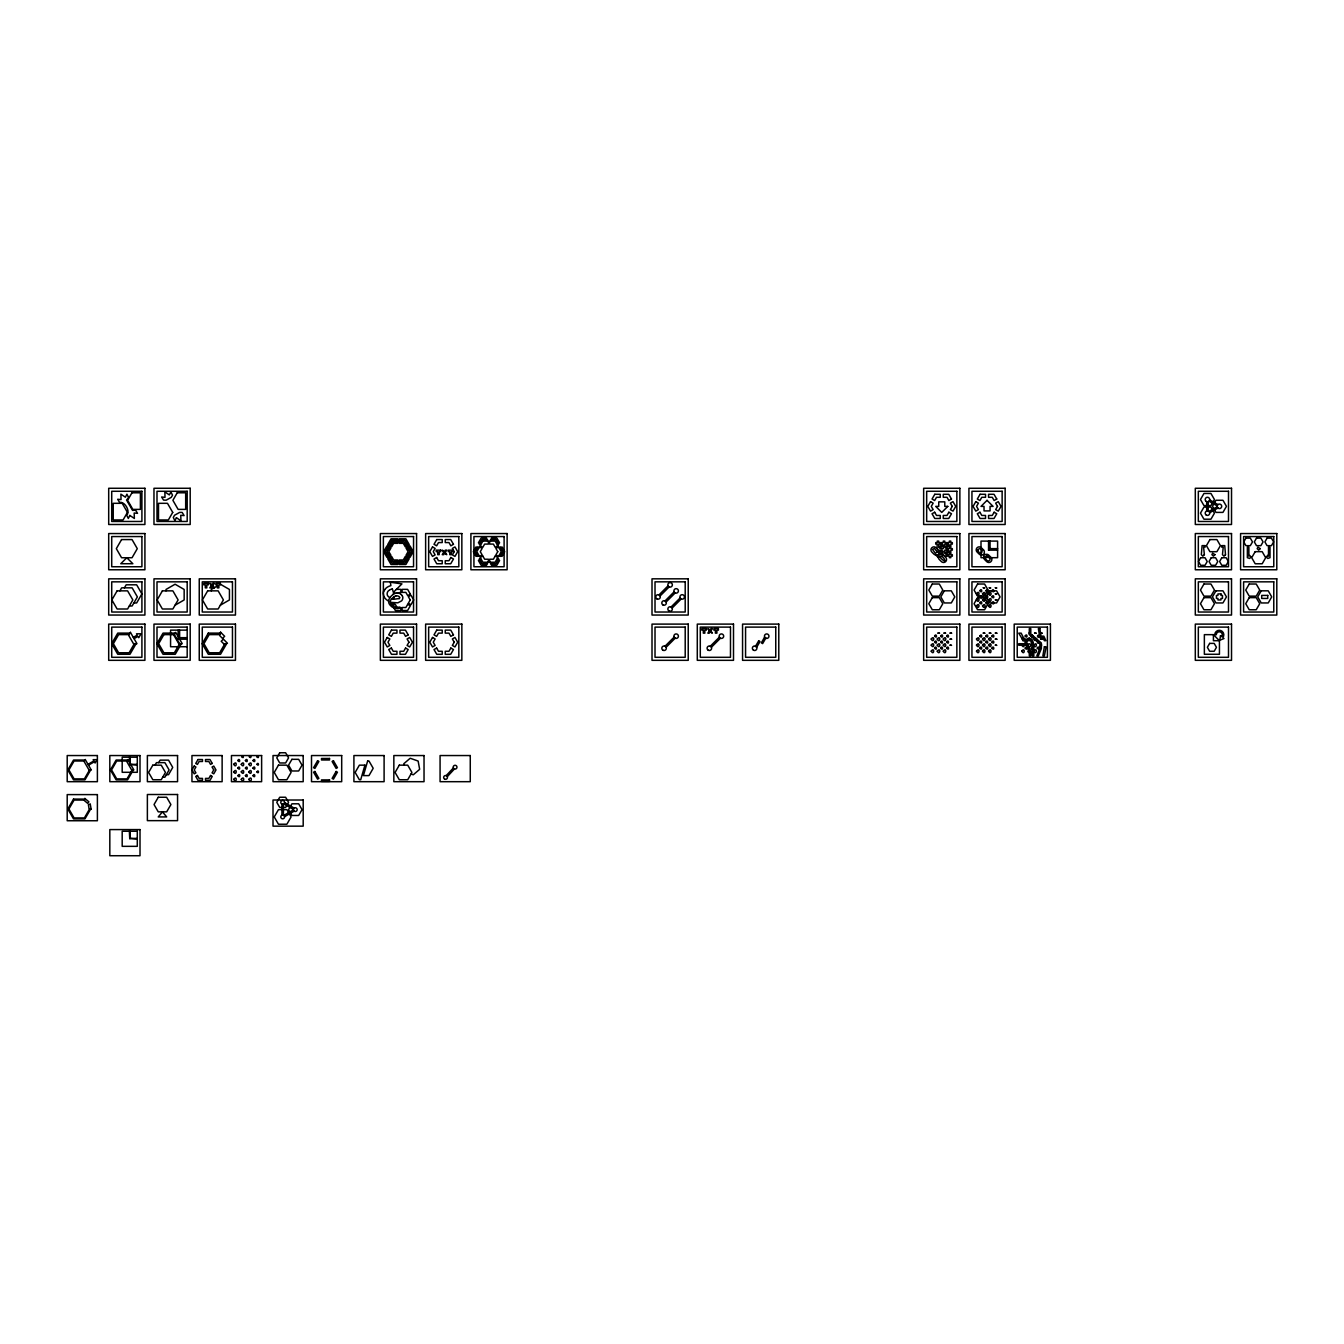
<?xml version="1.0" encoding="UTF-8"?>
<svg xmlns="http://www.w3.org/2000/svg" width="1344" height="1344" viewBox="0 0 1344 1344"><rect width="100%" height="100%" fill="white"/><g stroke="black" fill="none" stroke-linecap="round" stroke-linejoin="round"><path stroke-width="1.5" d="M1033.452 636.233L1032.242 635.04M1039.483 636.166C1038.391 639.912 1035.653 633.595 1039.349 635.645M1024.766 645.338L1023.204 646.733L1021.759 645.338M1027.79 639.19L1029.235 637.678L1030.798 639.19M393.893 607.975L395.371 610.529L400.848 610.529L400.848 607.522L399.907 608.11A8.938 8.938 0 0 1 390.214 605.254A7.426 7.426 0 0 1 388.954 603.305L388.55 601.44A4.687 4.687 0 0 1 388.752 599.894L389.978 597.542A12.902 12.902 0 0 1 392.566 594.905A10.618 10.618 0 0 1 393.406 594.317A9.761 9.761 0 0 1 395.875 593.107M1027.824 644.935C1029.554 641.071 1032.864 647.69 1028.647 646.582M1033.922 638.635L1034.342 640.332L1036.09 640.483M384.065 590.906L384.636 589.831M119.902 590.856L121.649 587.832L132.132 587.832L137.374 596.904L132.132 605.993L129.343 605.993M124.438 587.832L126.168 584.808L136.651 584.808L141.893 593.897L136.651 602.969L133.879 602.969M134.35 643.692L129.108 652.764L118.625 652.764L113.383 643.692L118.625 634.62L129.108 634.62M136.097 643.692L129.982 654.276L117.751 654.276L111.653 643.692L117.751 633.108L129.982 633.108M89.561 769.944L84.403 778.882L74.088 778.882L68.914 769.944L74.088 761.006L84.403 761.006M90.686 769.944L84.958 779.856L73.517 779.856L67.788 769.944L73.517 760.032L84.958 760.032M181.373 643.692L175.258 654.276L163.027 654.276L156.912 643.692L163.027 633.108L175.258 633.108M132.182 769.944L127.025 778.882L116.71 778.882L111.552 769.944L116.71 761.006L127.025 761.006M133.308 769.944L127.579 779.856L116.138 779.856L110.426 769.944L116.138 760.032L127.579 760.032M155.014 765.156L156.475 762.636L164.892 762.636L169.092 769.927L164.892 777.218L162.691 777.218M158.659 762.636L160.121 760.133L168.538 760.133L172.738 767.424L168.538 774.715L166.337 774.715M394.01 591.73L393.204 594.434M393.271 599.021L394.397 596.585M396.715 593.057L400.848 592.385L400.848 589.361L396.396 589.361M286.709 805.543L285.617 807.442L283.416 807.442M287.465 804.25L288.557 802.351L285.617 797.244L279.72 797.244L276.78 802.351L279.72 807.442L281.921 807.442M289.867 807.374L288.557 809.642L289.867 811.894M290.623 806.064L291.934 803.796L298.67 803.796L302.03 809.642L298.67 815.472L291.934 815.472L290.623 813.204M1212.338 503.177L1210.944 505.579L1208.206 505.579M1213.094 501.866L1214.455 499.531L1210.944 493.466L1203.955 493.466L1200.461 499.531L1203.955 505.579L1206.694 505.579M1213.817 504L1212.456 506.335L1213.817 508.67M1214.573 502.69L1215.967 500.27L1222.956 500.27L1226.45 506.335L1222.956 512.4L1215.967 512.4L1214.573 509.981M1037.4 641.609L1037.585 643.037L1039.097 643.054M1022.045 638.282L1022.818 640.634L1030.798 640.702L1032.31 646.733L1032.31 655.788L1033.822 655.788L1033.822 646.548L1031.99 639.19L1024.195 639.19L1021.171 633.158L1018.735 633.158L1023.254 640.702M399.168 598.618L399.235 598.55A1.848 1.848 0 0 0 399.739 597.542M446.191 775.639L453.365 767.928M447.283 776.681L454.457 768.953M187.186 639.19L178.13 639.19L179.626 637.678L187.186 637.678M659.014 594.888L668.069 585.833M660.089 595.963L669.144 586.908M665.045 600.919L674.1 591.864M666.12 601.994L675.175 592.939M671.093 606.967L680.148 597.912M672.151 608.026L681.206 598.97M665.045 646.195L674.1 637.14M666.12 647.27L675.175 638.215M710.321 646.195L719.376 637.14M711.396 647.27L720.451 638.215M997.601 550.15L988.546 550.15L990.058 548.638L990.058 541.094M399.235 598.55L394.178 599.206A10.5 10.5 0 0 1 393.506 599.071L391.927 598.651M1032.965 643.138L1032.461 641.088M1028.614 649.908L1027.841 651.655L1029.302 652.764M175.09 605.186L184.162 599.945L184.162 589.462L175.09 584.22L166.001 589.462L166.001 590.856M217.358 585.95L211.277 589.462L211.277 590.856M133.308 637.375L137.239 635.107L136.483 633.797L141.002 633.797L138.751 637.728L137.995 636.418L134.064 638.669M220.366 605.186L229.438 599.945L229.438 589.462L220.382 584.237M388.265 556.668L386.954 557.424L383.628 551.662L386.954 545.882L388.265 546.638M389.575 555.912L390.886 555.173L388.853 551.662L390.886 548.15L389.575 547.394M406.594 546.084L405.3 546.84L403.267 543.329L399.218 543.329L399.218 541.834M407.904 545.328L409.214 544.572L405.888 538.81L399.218 538.81L399.218 540.322M389.021 557.978L387.71 558.734L391.037 564.514L397.706 564.514L397.706 563.002M390.331 557.222L391.625 556.466L393.658 559.978L397.706 559.978L397.706 561.49M407.35 547.394L406.056 548.15L408.072 551.662L406.056 555.173L407.35 555.912M408.66 546.638L409.97 545.882L413.297 551.662L409.97 557.424L408.66 556.668M87.998 764.316L93.862 760.939L93.139 759.662L97.037 759.662L95.088 763.039L94.349 761.779L88.486 765.173M477.355 555.643L476.045 556.399L473.306 551.662L476.045 546.924L477.355 547.663M498.305 543.547L499.598 542.791L496.86 538.054L491.4 538.054L491.4 539.566M479.086 555.643L477.775 556.399L475.054 551.662L477.775 546.924L479.086 547.663M497.431 545.059L498.742 544.303L496.003 539.566L490.526 539.566L490.526 541.078M392.7 605.758L395.254 604.279L397.018 607.37M480.598 558.264L479.287 559.02L482.026 563.758L487.502 563.758L487.502 562.246M498.943 547.663L500.237 546.924L502.975 551.662L500.237 556.399L498.943 555.643M479.724 559.759L478.414 560.515L481.152 565.27L486.629 565.27L486.629 563.758M500.674 547.663L501.984 546.924L504.722 551.662L501.984 556.399L500.674 555.643M283.786 815.405L293.429 809.844M284.542 816.715L294.185 811.154M1208.945 511.442L1217.227 506.738M1209.684 512.753L1217.966 508.049M395.909 593.191L395.993 593.174A7.459 7.459 0 0 1 397.303 593.023A5.796 5.796 0 0 1 401.1 594.401M1029.302 632.402L1029.302 633.914M1041.482 645.977L1041.482 644.482M1035.149 637.694L1036.846 639.139M1032.31 647.119L1031.184 648.194L1032.31 649.37M1032.293 637.308L1031.201 636.367M1206.694 507.091L1203.955 507.091L1200.461 513.156L1203.955 519.204L1210.944 519.204L1214.455 513.156L1213.094 510.821M1208.206 507.091L1210.944 507.091L1212.338 509.51M936.97 548.638L937.238 544.118L935.726 544.118L935.726 542.606L937.238 542.606L937.238 541.094L938.75 541.094L938.75 542.606L943.27 542.606L943.27 541.094L944.782 541.094L944.782 542.606L949.318 542.606L949.318 541.094L950.813 541.094L950.813 542.606L952.325 542.606L952.325 544.118L950.813 544.118L950.813 548.638L952.325 548.638L952.325 550.15L950.813 550.15L950.813 554.669L952.325 554.669L952.325 556.181L950.813 556.181L950.813 557.693L949.318 557.693L949.318 556.181L944.53 556.181M990.058 548.638L997.601 548.638M940.01 554.669L943.27 551.208L942.833 554.669M941.321 556.181L942.379 556.181M938.414 557.693L935.726 555.005M983.69 557.693L981.002 557.693L981.002 555.005M985.253 557.794C988.126 565.454 993.905 557.021 986.412 555.862C989.134 559.423 979.692 555.677 989.167 557.693M991.25 557.693L997.601 557.693L997.601 541.094L981.002 541.094L981.002 547.445M187.186 630.134L170.57 630.134L170.57 646.733L187.186 646.733M1213.414 634.654L1204.358 634.654L1204.358 654.276L1219.445 654.276L1219.445 640.702L1213.414 634.654L1213.414 640.702L1219.445 640.702M137.29 764.366L129.746 764.366L137.29 765.122M129.746 764.736L129.36 757.193M281.921 809.642L278.46 809.642L274.243 816.934L278.46 824.225L286.877 824.225L291.094 816.934L289.363 813.926M283.416 809.642L286.877 809.642L288.607 812.633M137.29 838.404L129.746 838.404L137.29 839.16M129.746 838.79L129.36 831.247M394.447 602.885L391.994 604.699L390.936 602.213A19.757 19.757 0 0 0 391.826 602.431L397.841 602.834L401.638 600.852A5.057 5.057 0 0 0 402.814 597.223A5.174 5.174 0 0 0 402.209 595.762L402.226 595.762M1023.439 637.694L1024.766 639.19M411.029 774.01L413.28 774.799L419.664 769.322L418.135 761.057L410.189 758.251L403.788 763.728L404.057 765.156M1209.684 499.918L1217.966 504.622M1208.928 501.228L1217.227 505.932M479.724 543.547L478.414 542.791L481.152 538.054L486.629 538.054L486.629 539.566M480.598 545.059L479.287 544.303L482.026 539.566L487.502 539.566L487.502 541.078M497.431 558.264L498.742 559.02L496.003 563.758L490.526 563.758L490.526 562.246M498.305 559.759L499.598 560.515L496.86 565.27L491.4 565.27L491.4 563.758M389.021 545.328L387.71 544.572L391.037 538.81L397.706 538.81L397.706 540.322M390.331 546.084L391.625 546.84L393.658 543.329L397.706 543.329L397.706 541.834M406.594 557.222L405.3 556.466L403.267 559.978L399.218 559.978L399.218 561.49M407.904 557.978L409.214 558.734L405.888 564.514L399.218 564.514L399.218 563.002M284.542 802.553L294.185 808.114M283.786 803.863L293.429 809.424M937.138 552.014L935.407 553.358L932.501 549.41L934.45 548.453L937.541 552.401L937.238 551.04M178.13 636.569L175.694 632.352L173.947 635.376L178.752 643.692L182.246 643.692L179.642 639.19M129.36 762.132L127.865 759.545L126.739 761.494L131.611 769.944L133.862 769.944L131.09 765.122M130.116 763.442L130.654 764.366M392.347 588.89L393.372 592.351L401.94 583.901L390.348 582.238L390.886 585.631A17.438 17.438 0 0 0 388.836 586.37A9.576 9.576 0 0 0 384.602 589.814M400.243 607.471L399.504 607.034A7.409 7.409 0 0 1 394.33 606.766A6.216 6.216 0 0 1 393.355 606.228L393.254 606.144A7.997 7.997 0 0 1 391.877 605.035A5.662 5.662 0 0 1 390.23 601.49A4.452 4.452 0 0 1 391.608 598.97A10.5 10.5 0 0 1 395.993 595.812M1208.206 501.665L1208.206 511.022M1206.694 501.665L1206.694 511.022M988.546 541.094L988.546 550.15M981.002 549.528L981.002 553.476M938.75 550.603L942.211 550.15L938.75 553.61L939.876 554.736A3.024 3.024 0 0 1 943.555 555.206L945.689 557.34A3.024 3.024 0 0 1 945.689 561.607A3.024 3.024 0 0 1 941.422 561.607L939.271 559.474A3.024 3.024 0 0 1 938.818 555.811L937.608 554.602A3.024 3.024 0 0 1 933.946 554.148L931.812 552.014A3.024 3.024 0 0 1 931.812 547.747A3.024 3.024 0 0 1 936.079 547.747L938.213 549.881A3.024 3.024 0 0 1 938.683 553.543L938.75 553.426M283.416 804.065L283.416 815.203M281.921 804.065L281.921 815.203A1.882 1.882 0 0 0 281.719 818.563A1.882 1.882 0 0 0 284.558 816.934A1.882 1.882 0 0 0 281.719 815.287M179.626 630.134L179.626 637.678M178.13 630.134L178.13 639.19M130.116 757.193L130.116 764.366M130.116 831.247L130.116 838.404M388.651 601.003A8.35 8.35 0 0 1 383.645 590.772M389.894 589.848A12.314 12.314 0 0 1 392.213 588.941M389.206 590.234A4.217 4.217 0 0 0 387.374 595.241A6.014 6.014 0 0 0 389.878 597.677M399.571 597.274A2.47 2.47 0 0 0 398.479 596.232A3.713 3.713 0 0 0 395.976 595.946M401.083 594.418A4.939 4.939 0 0 1 402.209 595.661M233.722 764.316C236.645 769.591 237.401 759.276 233.722 764.316M233.722 771.859C236.645 777.134 237.401 766.819 233.722 771.859M233.722 779.402C236.561 784.644 237.485 774.547 233.722 779.302M237.854 760.57C240.946 764.198 239.551 756.672 237.854 760.57M237.854 768.113C240.744 771.859 239.736 764.198 237.854 768.113M237.854 775.656C240.442 779.486 240.274 771.691 237.854 775.656M241.265 771.859C244.406 777.101 244.642 766.752 241.265 771.859M241.265 764.316C244.406 769.541 244.642 759.209 241.265 764.316M241.265 779.402C244.339 784.61 244.742 774.463 241.265 779.302M241.819 756.806C244.356 759.797 243.398 753.497 241.836 756.739M245.414 760.57C248.203 764.299 247.531 756.689 245.414 760.57M245.414 768.113C247.951 771.977 247.766 764.215 245.414 768.113M245.414 775.656C248.186 779.419 247.531 771.708 245.414 775.656M248.808 764.316C251.765 769.558 252.42 759.377 248.808 764.316M248.808 771.859C251.765 777.101 252.42 766.92 248.808 771.859M248.808 779.402C251.63 784.627 252.638 774.581 248.825 779.302M249.362 756.806C252 759.78 250.874 753.463 249.362 756.806M252.958 760.57C255.847 764.232 255.074 756.638 252.958 760.57M252.958 768.113C255.612 771.91 255.31 764.131 252.958 768.113M252.958 775.656C255.696 779.453 255.041 771.742 252.958 775.656M256.922 756.806C259.375 759.83 258.686 753.547 256.922 756.739M256.922 764.35C259.392 767.407 258.569 761.006 256.922 764.35M256.922 771.91C259.258 775.018 258.77 768.533 256.922 771.91M931.207 639.089C934.03 644.297 935.038 634.284 931.207 638.971M931.207 645.12C934.416 650.294 934.584 640.13 931.207 645.12M931.207 651.151C934.13 656.443 934.802 646.229 931.207 651.151M934.601 636.082C937.625 639.727 936.499 632.134 934.601 636.082M934.601 648.161C937.474 651.89 936.634 644.196 934.601 648.161M934.601 642.13C937.558 645.758 936.65 638.148 934.601 642.13M937.238 645.12C940.061 650.362 941.22 640.198 937.238 645.12M937.238 639.089C939.943 644.364 941.153 634.301 937.255 638.971M937.238 651.151C939.977 656.426 941.153 646.313 937.238 651.151M937.994 633.091L939.506 633.209L937.994 633.091M940.632 636.082C943.085 639.895 943.404 632.234 940.649 636.014M940.632 642.13C943.606 645.775 942.53 638.198 940.632 642.13M940.632 648.161C943.505 651.806 942.715 644.364 940.666 648.01M943.27 639.089C945.974 644.364 947.184 634.301 943.286 638.971M943.27 645.12C946.562 650.278 946.512 640.164 943.27 645.12M943.27 651.151C946.109 656.46 946.982 646.195 943.27 651.151M944.026 633.091L945.538 633.209L944.026 633.091M946.68 636.082C949.402 639.845 948.746 632.335 946.68 636.014M946.68 648.161C949.67 651.706 948.562 644.465 946.697 648.01M946.68 642.13C949.637 645.809 948.578 638.131 946.68 642.13M950.074 639.139L951.569 639.24L950.074 639.139M950.074 633.091L951.569 633.209L950.074 633.091M950.074 645.17L951.569 645.338L950.074 645.07M976.483 593.813C979.49 599.038 980.146 588.689 976.483 593.813M976.483 605.875C978.97 611.184 980.633 601.238 976.483 605.774M976.483 599.844C979.44 605.002 980.196 594.989 976.483 599.743M976.483 645.12C979.222 650.395 980.465 640.298 976.483 645.12M976.483 639.089C978.936 644.364 980.7 634.452 976.483 638.971M976.483 651.151C979.188 656.46 980.448 646.229 976.483 651.151M979.877 596.854C982.716 600.55 981.876 592.922 979.877 596.77M979.877 590.822C982.716 594.468 981.994 586.992 979.894 590.654M979.877 602.885C982.666 606.581 982.145 598.987 979.877 602.801M979.877 636.082C982.582 639.845 982.094 632.251 979.877 636.014M979.877 642.13C982.884 645.742 981.809 638.165 979.877 642.13M979.877 648.161C982.8 651.756 981.893 644.347 979.894 648.01M982.514 593.813C985.505 599.054 986.093 588.84 982.514 593.813M982.514 599.844C985.622 605.002 985.992 594.972 982.531 599.743M982.514 605.875C985.034 611.167 986.664 601.238 982.531 605.774M983.27 587.815L984.766 587.983L983.287 587.714M982.514 639.089C984.984 644.364 986.748 634.452 982.531 638.971M982.514 645.12C985.438 650.378 986.143 640.265 982.514 645.12M982.514 651.151C985.639 656.393 985.807 646.178 982.514 651.151M983.27 633.091L984.766 633.209L983.27 633.091M985.908 590.822C988.562 594.468 988.327 587.11 985.942 590.654M985.908 596.854C988.73 600.55 988.025 592.99 985.925 596.77M985.908 602.885C988.798 606.564 987.958 599.004 985.925 602.801M985.908 636.082C988.781 639.778 988.008 632.201 985.925 636.014M985.908 648.161C988.714 651.806 988.092 644.364 985.942 648.01M985.908 642.13C989.033 645.742 987.454 638.148 985.908 642.13M988.546 593.813C991.301 599.122 992.443 588.857 988.546 593.813M988.546 599.844C990.948 605.136 992.88 595.207 988.562 599.743M988.546 605.875C991.452 611.083 992.275 601.087 988.562 605.774M989.302 587.815L990.797 587.983L989.318 587.714M988.546 639.089C991.418 644.28 992.359 634.284 988.562 638.971M988.546 651.151C991.57 656.41 992.057 646.145 988.546 651.151M988.546 645.12C991.687 650.278 992.074 640.181 988.546 645.12M989.302 633.091L990.814 633.209L989.302 633.091M991.939 596.854C994.913 600.466 993.854 593.006 991.956 596.77M991.939 590.822C994.896 594.434 993.854 587.076 991.973 590.654M991.939 602.885C994.728 606.598 994.224 598.987 991.956 602.801M991.939 636.082C994.896 639.727 993.972 632.218 991.956 636.014M991.939 642.13C994.829 645.792 994.056 638.198 991.939 642.13M991.939 648.161C994.762 651.823 994.039 644.465 991.973 648.01M995.35 587.815L996.845 587.983L995.35 587.714M995.35 593.863L996.845 593.964L995.35 593.813M995.35 599.894L996.845 600.012L995.35 599.894M995.35 633.091L996.845 633.209L995.35 633.091M995.35 639.139L996.845 639.24L995.35 639.139M995.35 645.17L996.845 645.338L995.35 645.07M1021.759 651.151C1024.632 656.426 1025.422 646.246 1021.759 651.151M1025.153 636.082C1028.042 639.761 1027.286 632.134 1025.153 636.014M1025.153 642.13C1028.227 645.742 1026.833 638.232 1025.153 642.13M1025.153 648.161C1027.807 651.857 1027.572 644.414 1025.17 648.01M1033.822 645.12C1036.577 650.378 1037.786 640.298 1033.822 645.12M1033.822 651.151C1036.61 656.426 1037.803 646.162 1033.822 651.151M1034.578 633.091L1036.09 633.209L1034.578 633.091M1037.215 648.161C1040.155 651.756 1039.248 644.347 1037.249 648.01M1040.609 633.091L1042.121 633.209L1040.609 633.091M1040.609 639.139L1042.121 639.24L1040.609 639.139M977.71 549.73C981.725 560.599 985.135 544.102 977.71 549.73M939.91 557.189C949.166 567.084 943.034 553.526 939.926 557.071M1220.47 635.746L1219.814 640.214L1224.014 638.551L1222.838 637.61A4.519 4.519 0 0 0 1220.839 630.554A4.519 4.519 0 0 0 1214.758 634.687L1216.27 634.721A3.024 3.024 0 0 1 1220.318 631.966A3.024 3.024 0 0 1 1221.646 636.686L1220.47 635.746M84.874 798.47L84.487 800.688L87.646 803.326L88.889 801.83L84.874 798.47M220.55 632.184L219.643 635.544L222.516 638.417L224.65 636.283L220.55 632.184M364.93 765.156L360.713 779.738L359.369 779.738L355.152 772.447L359.369 765.156L364.93 765.156M367.634 761.006L363.418 775.606L368.978 775.606L373.195 768.298L368.978 761.006L367.634 761.006M1044.389 646.733L1042.877 655.788L1044.389 655.788L1045.901 648.245L1045.901 646.733L1044.389 646.733M129.83 515.441L128.318 518.448L126.689 515.206C130.687 511.375 124.874 501.312 119.582 502.37L117.684 499.279L121.044 499.598L120.893 494.155L125.395 497.196L126.924 494.189L128.57 497.515L126.571 500.035L132.569 510.418L135.576 510.149L137.525 513.324L134.165 513.022L134.366 518.448L129.83 515.441M176.417 517.709L174.905 520.733L173.275 517.474L174.569 515.222L179.626 512.417L182.162 512.417L184.111 515.592L180.751 515.29L180.936 520.733L176.417 517.709M1039.853 648.245L1036.846 655.788L1038.358 655.788L1041.365 648.598L1041.365 643.02L1030.798 633.965L1030.798 628.622L1029.302 628.622L1029.302 634.654L1039.853 643.709L1039.853 648.245M170.89 491.921L169.361 494.928L164.858 491.887L165.01 497.33L161.65 497.011L163.548 500.102L166.152 500.203L171.192 497.398L172.536 495.247L170.89 491.921M131.947 492.794L127.613 500.321L132.854 509.393L140.398 509.393L140.398 492.794L131.947 492.794M127.445 512.4L123.077 519.96L113.232 519.96L113.232 503.311L122.203 503.311L127.445 512.4M121.565 539.582L116.323 548.654L121.565 557.743L132.048 557.743L137.29 548.654L132.048 539.582L121.565 539.582M117.113 590.856L111.871 599.928L117.113 609L127.596 609L132.838 599.928L127.596 590.856L117.113 590.856M177.223 492.794L172.889 500.321L178.13 509.393L185.674 509.393L185.674 492.794L177.223 492.794M172.721 512.4L168.353 519.96L158.508 519.96L158.508 503.311L167.479 503.311L172.721 512.4M130.418 632.352L128.671 635.376L133.476 643.692L136.97 643.692L130.418 632.352M162.389 590.856L157.147 599.928L162.389 609L172.872 609L178.114 599.928L172.872 590.856L162.389 590.856M85.243 759.545L84.118 761.494L88.99 769.944L91.241 769.944L85.243 759.545M163.901 634.62L158.659 643.692L163.901 652.764L174.384 652.764L179.626 643.692L174.384 634.62L163.901 634.62M73.517 799.092L67.788 808.987L73.517 818.899L84.958 818.899L90.686 808.987L89.561 808.987L84.403 817.925L74.088 817.925L68.914 808.987L74.088 800.066L84.403 800.066L84.958 799.092L73.517 799.092M207.665 590.856L202.423 599.928L207.665 609L218.148 609L223.39 599.928L218.148 590.856L207.665 590.856M208.303 633.108L202.188 643.692L208.303 654.276L220.534 654.276L226.649 643.692L224.902 643.692L219.66 652.764L209.177 652.764L203.935 643.692L209.177 634.62L219.66 634.62L220.534 633.108L208.303 633.108M152.83 765.156L148.613 772.447L152.83 779.738L161.246 779.738L165.446 772.447L161.246 765.156L152.83 765.156M158.256 797.261L154.039 804.552L158.256 811.843L166.673 811.843L170.89 804.552L166.673 797.261L158.256 797.261M194.225 766.046L191.99 769.944L194.225 773.842L195.922 772.85L194.242 769.944L195.922 767.021L194.225 766.046M197.988 759.545L195.737 763.442L197.434 764.417L199.114 761.494L202.49 761.494L202.49 759.545L197.988 759.545M210.554 775.471L208.874 778.394L205.498 778.394L205.498 780.343L210 780.343L212.234 776.446L210.554 775.471M213.746 769.944L212.066 772.85L213.746 773.842L215.998 769.944L213.746 766.046L212.066 767.021L213.746 769.944M391.91 540.322L385.375 551.662L391.91 563.002L405.014 563.002L411.566 551.662L405.014 540.322L391.91 540.322M392.784 541.834L387.106 551.662L392.784 561.49L404.141 561.49L409.819 551.662L404.141 541.834L392.784 541.834M279.72 752.758L276.78 757.865L279.72 762.972L285.617 762.972L288.557 757.865L285.617 752.758L279.72 752.758M278.46 765.156L274.243 772.447L278.46 779.738L286.877 779.738L291.094 772.447L286.877 765.156L278.46 765.156M291.934 759.326L288.557 765.156L291.934 770.986L298.67 770.986L302.03 765.156L298.67 759.326L291.934 759.326M432.516 546.924L429.778 551.662L432.516 556.399L435.12 554.887L433.255 551.662L435.12 548.419L432.516 546.924M436.75 539.566L434.011 544.303L436.632 545.815L438.497 542.573L442.226 542.573L442.226 539.566L436.75 539.566M387.24 637.459L384.502 642.214L387.24 646.951L389.844 645.439L387.979 642.214L389.844 638.971L387.24 637.459M391.474 630.118L388.735 634.855L391.356 636.367L393.221 633.125L396.95 633.125L396.95 630.118L391.474 630.118M317.587 760.738L313.572 767.676L314.882 768.432L318.881 761.494L317.587 760.738M407.719 604.279L405.854 607.522L402.125 607.522L402.125 610.529L407.602 610.529L410.323 605.791L407.719 604.279M410.222 599.945L408.358 603.187L410.962 604.699L413.7 599.945L410.962 595.207L408.358 596.719L410.222 599.945M450.845 557.508L448.98 560.734L445.25 560.734L445.25 563.758L450.727 563.758L453.466 559.02L450.845 557.508M454.222 551.662L452.357 554.887L454.961 556.399L457.699 551.662L454.961 546.924L452.357 548.419L454.222 551.662M405.569 648.06L403.704 651.286L399.974 651.286L399.974 654.31L405.451 654.31L408.19 649.555L405.569 648.06M408.946 642.214L407.081 645.439L409.685 646.951L412.423 642.214L409.685 637.459L407.081 638.971L408.946 642.214M336.134 771.456L332.119 778.394L333.43 779.15L337.445 772.212L336.134 771.456M479.522 546.924L476.784 551.662L479.522 556.399L482.143 554.887L480.278 551.662L482.143 548.419L479.522 546.924M482.899 541.078L480.161 545.815L482.782 547.327L484.646 544.085L488.376 544.085L488.376 541.078L482.899 541.078M432.516 637.459L429.778 642.214L432.516 646.951L435.12 645.439L433.255 642.214L435.12 638.971L432.516 637.459M436.75 630.118L434.011 634.855L436.632 636.367L438.497 633.125L442.226 633.125L442.226 630.118L436.75 630.118M495.247 555.996L493.382 559.222L489.653 559.222L489.653 562.246L495.13 562.246L497.868 557.508L495.247 555.996M497.75 551.662L495.886 554.887L498.506 556.399L501.245 551.662L498.506 546.924L495.886 548.419L497.75 551.662M450.845 648.06L448.98 651.286L445.25 651.286L445.25 654.31L450.727 654.31L453.466 649.555L450.845 648.06M454.222 642.214L452.357 645.439L454.961 646.951L457.699 642.214L454.961 637.459L452.357 638.971L454.222 642.214M399.302 765.156L395.086 772.447L399.302 779.738L407.719 779.738L411.919 772.447L407.719 765.156L399.302 765.156M758.688 640.819L755.479 646.363L756.79 647.119L759.998 641.575L758.688 640.819M764.534 637.308L761.342 642.852L762.636 643.608L765.845 638.064L764.534 637.308M930.535 501.648L927.797 506.386L930.535 511.123L933.156 509.611L931.274 506.386L933.156 503.143L930.535 501.648M934.786 494.29L932.047 499.027L934.651 500.539L936.516 497.297L940.262 497.297L940.262 494.29L934.786 494.29M948.864 512.232L946.999 515.458L943.27 515.458L943.27 518.482L948.746 518.482L951.485 513.744L948.864 512.232M952.241 506.386L950.376 509.611L952.997 511.123L955.735 506.386L952.997 501.648L950.376 503.143L952.241 506.386M975.811 501.648L973.073 506.386L975.811 511.123L978.415 509.611L976.55 506.386L978.415 503.143L975.811 501.648M980.062 494.29L977.323 499.027L979.927 500.539L981.792 497.297L985.538 497.297L985.538 494.29L980.062 494.29M932.299 584.018L928.805 590.066L932.299 596.131L939.305 596.131L942.799 590.066L939.305 584.018L932.299 584.018M932.299 597.643L928.805 603.708L932.299 609.756L939.305 609.756L942.799 603.708L939.305 597.643L932.299 597.643M944.311 590.822L940.817 596.887L944.311 602.952L951.3 602.952L954.811 596.887L951.3 590.822L944.311 590.822M994.14 512.232L992.275 515.458L988.546 515.458L988.546 518.482L994.022 518.482L996.761 513.744L994.14 512.232M997.517 506.386L995.652 509.611L998.273 511.123L1001.011 506.386L998.273 501.648L995.652 503.143L997.517 506.386M977.575 584.018L974.081 590.066L977.575 596.131L984.581 596.131L988.075 590.066L984.581 584.018L977.575 584.018M977.575 597.643L974.081 603.708L977.575 609.756L984.581 609.756L988.075 603.708L984.581 597.643L977.575 597.643M989.587 590.822L986.093 596.887L989.587 602.952L996.576 602.952L1000.07 596.887L996.576 590.822L989.587 590.822M1209.919 539.582L1206.425 545.647L1209.919 551.695L1216.908 551.695L1220.419 545.647L1216.908 539.582L1209.919 539.582M1200.662 557.743L1198.478 561.523L1200.662 565.303L1205.03 565.303L1207.214 561.523L1205.03 557.743L1200.662 557.743M1211.23 557.743L1209.046 561.523L1211.23 565.303L1215.598 565.303L1217.782 561.523L1215.598 557.743L1211.23 557.743M1203.955 584.018L1200.461 590.066L1203.955 596.131L1210.944 596.131L1214.455 590.066L1210.944 584.018L1203.955 584.018M1221.797 557.743L1219.613 561.523L1221.797 565.303L1226.165 565.303L1228.349 561.523L1226.165 557.743L1221.797 557.743M1203.955 597.643L1200.461 603.708L1203.955 609.756L1210.944 609.756L1214.455 603.708L1210.944 597.643L1203.955 597.643M1245.938 538.121L1243.754 541.901L1245.938 545.681L1250.306 545.681L1252.49 541.901L1250.306 538.121L1245.938 538.121M1215.967 590.822L1212.456 596.887L1215.967 602.952L1222.956 602.952L1226.45 596.887L1222.956 590.822L1215.967 590.822M1256.506 538.121L1254.322 541.901L1256.506 545.681L1260.874 545.681L1263.058 541.901L1260.874 538.121L1256.506 538.121M1255.195 551.662L1251.701 557.71L1255.195 563.774L1262.184 563.774L1265.678 557.71L1262.184 551.662L1255.195 551.662M1267.073 538.121L1264.889 541.901L1267.073 545.681L1271.441 545.681L1273.625 541.901L1271.441 538.121L1267.073 538.121M1209.634 643.39L1207.366 647.321L1209.634 651.269L1214.186 651.269L1216.454 647.321L1214.186 643.39L1209.634 643.39M1249.231 584.018L1245.737 590.066L1249.231 596.131L1256.22 596.131L1259.731 590.066L1256.22 584.018L1249.231 584.018M1249.231 597.643L1245.737 603.708L1249.231 609.756L1256.22 609.756L1259.731 603.708L1256.22 597.643L1249.231 597.643M1261.226 590.822L1257.732 596.887L1261.226 602.952L1268.232 602.952L1271.726 596.887L1268.232 590.822L1261.226 590.822M162.473 811.843L158.256 816.917L166.673 816.917L162.473 811.843M223.356 639.139L221.222 641.273L224.095 644.146L227.455 643.238L223.356 639.139M947.806 506.386L941.758 512.417L935.726 506.386L938.75 506.386L938.75 501.85L944.782 501.85L944.782 506.386L947.806 506.386M942.211 544.118L938.75 547.579L938.75 544.118L942.211 544.118M987.034 500.338L981.002 506.386L984.026 506.386L984.026 510.905L990.058 510.905L990.058 506.386L993.082 506.386L987.034 500.338M943.27 545.177L939.809 548.638L943.27 548.638L943.27 545.177M948.242 544.118L944.782 547.579L944.782 544.118L948.242 544.118M949.318 545.177L945.857 548.638L949.318 548.638L949.318 545.177M948.242 550.15L944.782 553.61L944.782 550.15L948.242 550.15M949.318 551.208L945.857 554.669L949.318 554.669L949.318 551.208M1204.358 554.669L1202.846 556.181L1201.334 554.669L1202.09 545.614L1205.114 545.614L1205.114 547.126L1203.602 547.126L1204.358 554.669M1214.926 554.669L1213.414 556.181L1211.902 554.669L1212.658 553.174L1214.926 554.669M1225.493 554.669L1223.981 556.181L1222.469 554.669L1223.225 547.126L1221.713 547.126L1221.713 545.614L1224.737 545.614L1225.493 554.669M1251.146 556.937L1249.634 558.449L1247.366 557.693L1247.366 547.126L1248.878 547.126L1248.878 556.181L1249.634 555.425L1251.146 556.937M1260.202 548.638L1258.69 550.15L1257.178 548.638L1257.934 547.126L1260.202 548.638M1267.745 555.425L1266.233 556.937L1267.745 558.449L1270.013 557.693L1270.013 547.126L1268.501 547.126L1268.501 556.181L1267.745 555.425M126.806 557.743L120.775 563.724L132.854 563.724L126.806 557.743M453.466 544.303L450.845 545.815L448.98 542.573L445.25 542.573L445.25 539.566L450.727 539.566L453.466 544.303M436.632 557.508L434.011 559.02L436.75 563.758L442.226 563.758L442.226 560.734L438.497 560.734L436.632 557.508M410.323 594.098L407.719 595.61L405.854 592.385L402.125 592.385L402.125 589.361L407.602 589.361L410.323 594.098M497.868 545.815L495.247 547.327L493.382 544.085L489.653 544.085L489.653 541.078L495.13 541.078L497.868 545.815M482.782 555.996L480.161 557.508L482.899 562.246L488.376 562.246L488.376 559.222L484.646 559.222L482.782 555.996M408.19 634.855L405.569 636.367L403.704 633.125L399.974 633.125L399.974 630.118L405.451 630.118L408.19 634.855M391.356 648.06L388.735 649.555L391.474 654.31L396.95 654.31L396.95 651.286L393.221 651.286L391.356 648.06M212.234 763.442L210.554 764.417L208.874 761.494L205.498 761.494L205.498 759.545L210 759.545L212.234 763.442M197.434 775.471L195.737 776.446L197.988 780.343L202.49 780.343L202.49 778.394L199.114 778.394L197.434 775.471M453.466 634.855L450.845 636.367L448.98 633.125L445.25 633.125L445.25 630.118L450.727 630.118L453.466 634.855M436.632 648.06L434.011 649.555L436.75 654.31L442.226 654.31L442.226 651.286L438.497 651.286L436.632 648.06M314.882 771.456L313.572 772.212L317.587 779.15L318.881 778.394L314.882 771.456M333.43 760.738L332.119 761.494L336.134 768.432L337.445 767.676L333.43 760.738M951.485 499.027L948.864 500.539L946.999 497.297L943.27 497.297L943.27 494.29L948.746 494.29L951.485 499.027M934.651 512.232L932.047 513.744L934.786 518.482L940.262 518.482L940.262 515.458L936.516 515.458L934.651 512.232M996.761 499.027L994.14 500.539L992.275 497.297L988.546 497.297L988.546 494.29L994.022 494.29L996.761 499.027M979.927 512.232L977.323 513.744L980.062 518.482L985.538 518.482L985.538 515.458L981.792 515.458L979.927 512.232M211.327 585.614L209.815 587.882L211.327 587.882L211.327 586.37L214.351 587.882L212.839 585.614L214.351 583.346L212.839 583.346L212.839 584.858L209.815 583.346L211.327 585.614M443.738 552.418L442.226 554.669L443.738 554.669L443.738 553.174L446.762 554.669L445.25 552.418L446.762 550.15L445.25 550.15L445.25 551.662L442.226 550.15L443.738 552.418M709.346 630.89L707.834 633.158L709.346 633.158L709.346 631.646L712.37 633.158L710.858 630.89L712.37 628.622L710.858 628.622L710.858 630.134L707.834 628.622L709.346 630.89M90.266 804.216L88.351 804.552L89.057 808.618L91.174 809.374L90.266 804.216M144.917 488.275L108.696 488.275L108.696 524.496L144.917 524.496L144.917 488.275M190.193 488.275L153.972 488.275L153.972 524.496L190.193 524.496L190.193 488.275M959.868 488.275L923.647 488.275L923.647 524.496L959.868 524.496L959.868 488.275M1005.144 488.275L968.923 488.275L968.923 524.496L1005.144 524.496L1005.144 488.275M1231.524 488.275L1195.303 488.275L1195.303 524.496L1231.524 524.496L1231.524 488.275M141.91 491.282L111.72 491.282L111.72 521.472L141.91 521.472L141.91 491.282M187.186 491.282L156.996 491.282L156.996 521.472L187.186 521.472L187.186 491.282M956.861 491.282L926.671 491.282L926.671 521.472L956.861 521.472L956.861 491.282M1002.137 491.282L971.947 491.282L971.947 521.472L1002.137 521.472L1002.137 491.282M1228.5 491.282L1198.327 491.282L1198.327 521.472L1228.5 521.472L1228.5 491.282M144.917 533.551L108.696 533.551L108.696 569.772L144.917 569.772L144.917 533.551M416.573 533.551L380.352 533.551L380.352 569.772L416.573 569.772L416.573 533.551M461.849 533.551L425.628 533.551L425.628 569.772L461.849 569.772L461.849 533.551M507.125 533.551L470.904 533.551L470.904 569.772L507.125 569.772L507.125 533.551M959.868 533.551L923.647 533.551L923.647 569.772L959.868 569.772L959.868 533.551M1005.144 533.551L968.923 533.551L968.923 569.772L1005.144 569.772L1005.144 533.551M1231.524 533.551L1195.303 533.551L1195.303 569.772L1231.524 569.772L1231.524 533.551M1276.8 533.551L1240.579 533.551L1240.579 569.772L1276.8 569.772L1276.8 533.551M141.91 536.558L111.72 536.558L111.72 566.748L141.91 566.748L141.91 536.558M413.549 536.558L383.376 536.558L383.376 566.748L413.549 566.748L413.549 536.558M458.825 536.558L428.652 536.558L428.652 566.748L458.825 566.748L458.825 536.558M504.101 536.558L473.928 536.558L473.928 566.748L504.101 566.748L504.101 536.558M956.861 536.558L926.671 536.558L926.671 566.748L956.861 566.748L956.861 536.558M1002.137 536.558L971.947 536.558L971.947 566.748L1002.137 566.748L1002.137 536.558M1228.5 536.558L1198.327 536.558L1198.327 566.748L1228.5 566.748L1228.5 536.558M1273.776 536.558L1243.603 536.558L1243.603 566.748L1273.776 566.748L1273.776 536.558M440.714 550.15L436.195 550.15L436.195 551.662L437.707 551.662L437.707 554.669L439.202 554.669L439.202 551.662L440.714 551.662L440.714 550.15M452.794 550.15L448.258 550.15L448.258 551.662L449.77 551.662L449.77 554.669L451.282 554.669L451.282 551.662L452.794 551.662L452.794 550.15M144.917 578.827L108.696 578.827L108.696 615.048L144.917 615.048L144.917 578.827M190.193 578.827L153.972 578.827L153.972 615.048L190.193 615.048L190.193 578.827M235.469 578.827L199.248 578.827L199.248 615.048L235.469 615.048L235.469 578.827M416.573 578.827L380.352 578.827L380.352 615.048L416.573 615.048L416.573 578.827M688.229 578.827L652.008 578.827L652.008 615.048L688.229 615.048L688.229 578.827M959.868 578.827L923.647 578.827L923.647 615.048L959.868 615.048L959.868 578.827M1005.144 578.827L968.923 578.827L968.923 615.048L1005.144 615.048L1005.144 578.827M1231.524 578.827L1195.303 578.827L1195.303 615.048L1231.524 615.048L1231.524 578.827M1276.8 578.827L1240.579 578.827L1240.579 615.048L1276.8 615.048L1276.8 578.827M141.91 581.834L111.72 581.834L111.72 612.024L141.91 612.024L141.91 581.834M187.186 581.834L156.996 581.834L156.996 612.024L187.186 612.024L187.186 581.834M232.462 581.834L202.272 581.834L202.272 612.024L232.462 612.024L232.462 581.834M413.549 581.834L383.376 581.834L383.376 612.024L413.549 612.024L413.549 581.834M685.205 581.834L655.015 581.834L655.015 612.024L685.205 612.024L685.205 581.834M956.861 581.834L926.671 581.834L926.671 612.024L956.861 612.024L956.861 581.834M1002.137 581.834L971.947 581.834L971.947 612.024L1002.137 612.024L1002.137 581.834M1228.5 581.834L1198.327 581.834L1198.327 612.024L1228.5 612.024L1228.5 581.834M1273.776 581.834L1243.603 581.834L1243.603 612.024L1273.776 612.024L1273.776 581.834M208.303 583.346L203.784 583.346L203.784 584.858L205.296 584.858L205.296 587.882L206.791 587.882L206.791 584.858L208.303 584.858L208.303 583.346M220.382 583.346L215.846 583.346L215.846 584.858L217.358 584.858L217.358 587.882L218.87 587.882L218.87 584.858L220.382 584.858L220.382 583.346M1220.957 593.914L1217.95 593.914L1217.95 595.426L1216.438 595.426L1216.438 598.45L1217.95 598.45L1217.95 599.945L1220.957 599.945L1220.957 598.45L1222.469 598.45L1222.469 595.426L1220.957 595.426L1220.957 593.914M1267.745 595.426L1261.714 595.426L1261.714 598.45L1267.745 598.45L1267.745 595.426M144.917 624.103L108.696 624.103L108.696 660.324L144.917 660.324L144.917 624.103M190.193 624.103L153.972 624.103L153.972 660.324L190.193 660.324L190.193 624.103M235.469 624.103L199.248 624.103L199.248 660.324L235.469 660.324L235.469 624.103M416.573 624.103L380.352 624.103L380.352 660.324L416.573 660.324L416.573 624.103M461.849 624.103L425.628 624.103L425.628 660.324L461.849 660.324L461.849 624.103M688.229 624.103L652.008 624.103L652.008 660.324L688.229 660.324L688.229 624.103M733.505 624.103L697.284 624.103L697.284 660.324L733.505 660.324L733.505 624.103M778.781 624.103L742.56 624.103L742.56 660.324L778.781 660.324L778.781 624.103M959.868 624.103L923.647 624.103L923.647 660.324L959.868 660.324L959.868 624.103M1005.144 624.103L968.923 624.103L968.923 660.324L1005.144 660.324L1005.144 624.103M1050.42 624.103L1014.199 624.103L1014.199 660.324L1050.42 660.324L1050.42 624.103M1231.524 624.103L1195.303 624.103L1195.303 660.324L1231.524 660.324L1231.524 624.103M141.91 627.11L111.72 627.11L111.72 657.3L141.91 657.3L141.91 627.11M187.186 627.11L156.996 627.11L156.996 657.3L187.186 657.3L187.186 627.11M232.462 627.11L202.272 627.11L202.272 657.3L232.462 657.3L232.462 627.11M413.549 627.11L383.376 627.11L383.376 657.3L413.549 657.3L413.549 627.11M458.825 627.11L428.652 627.11L428.652 657.3L458.825 657.3L458.825 627.11M685.205 627.11L655.015 627.11L655.015 657.3L685.205 657.3L685.205 627.11M730.481 627.11L700.291 627.11L700.291 657.3L730.481 657.3L730.481 627.11M775.757 627.11L745.567 627.11L745.567 657.3L775.757 657.3L775.757 627.11M956.861 627.11L926.671 627.11L926.671 657.3L956.861 657.3L956.861 627.11M1002.137 627.11L971.947 627.11L971.947 657.3L1002.137 657.3L1002.137 627.11M1047.413 627.11L1017.223 627.11L1017.223 657.3L1047.413 657.3L1047.413 627.11M1228.5 627.11L1198.327 627.11L1198.327 657.3L1228.5 657.3L1228.5 627.11M706.339 628.622L701.803 628.622L701.803 630.134L703.315 630.134L703.315 633.158L704.827 633.158L704.827 630.134L706.339 630.134L706.339 628.622M718.402 628.622L713.882 628.622L713.882 630.134L715.394 630.134L715.394 633.158L716.89 633.158L716.89 630.134L718.402 630.134L718.402 628.622M1039.853 628.622L1038.358 628.622L1039.853 637.678L1042.877 637.678L1044.389 640.702L1045.901 640.702L1043.818 636.166L1041.046 636.166L1039.853 628.622M1027.202 643.709L1018.735 643.709L1018.735 645.221L1026.278 645.221L1029.302 651.269L1029.302 655.788L1030.798 655.788L1030.798 650.899L1027.202 643.709M97.39 755.546L67.2 755.546L67.2 781.687L97.39 781.687L97.39 755.546M140.011 755.546L109.822 755.546L109.822 781.687L140.011 781.687L140.011 755.546M177.559 755.546L147.37 755.546L147.37 781.687L177.559 781.687L177.559 755.546M222.13 755.546L191.957 755.546L191.957 781.687L222.13 781.687L222.13 755.546M261.626 755.546L231.454 755.546L231.454 781.687L261.626 781.687L261.626 755.546M303.19 755.546L273.017 755.546L273.017 781.687L303.19 781.687L303.19 755.546M341.695 755.546L311.506 755.546L311.506 781.687L341.695 781.687L341.695 755.546M384.098 755.546L353.909 755.546L353.909 781.687L384.098 781.687L384.098 755.546M424.032 755.546L393.842 755.546L393.842 781.687L424.032 781.687L424.032 755.546M470.266 755.546L440.076 755.546L440.076 781.687L470.266 781.687L470.266 755.546M137.29 757.193L122.186 757.193L122.186 772.296L137.29 772.296L137.29 757.193M329.515 758.47L321.502 758.47L321.502 759.982L329.515 759.982L329.515 758.47M329.515 779.906L321.502 779.906L321.502 781.402L329.515 781.402L329.515 779.906M97.39 794.606L67.2 794.606L67.2 820.747L97.39 820.747L97.39 794.606M177.559 794.506L147.37 794.506L147.37 820.646L177.559 820.646L177.559 794.506M303.19 800.016L273.017 800.016L273.017 826.157L303.19 826.157L303.19 800.016M140.011 829.584L109.822 829.584L109.822 855.725L140.011 855.725L140.011 829.584M137.29 831.247L122.186 831.247L122.186 846.334L137.29 846.334L137.29 831.247M983.489 549.881L981.355 547.747A3.024 3.024 0 0 0 977.088 547.747A3.024 3.024 0 0 0 977.088 552.014L979.222 554.148A3.024 3.024 0 0 0 982.884 554.602L984.094 555.811A3.024 3.024 0 0 0 984.547 559.474L986.681 561.607A3.024 3.024 0 0 0 990.965 561.607A3.024 3.024 0 0 0 990.965 557.34L988.831 555.206A3.024 3.024 0 0 0 985.152 554.736L983.959 553.543A3.024 3.024 0 0 0 983.489 549.881M668.976 610.966A2.268 2.268 0 0 0 672.37 609A2.268 2.268 0 0 0 668.976 607.051A2.268 2.268 0 0 0 668.976 610.966M681.055 598.886A2.268 2.268 0 0 0 684.449 596.938A2.268 2.268 0 0 0 681.055 594.972A2.268 2.268 0 0 0 681.055 598.886M656.914 598.886A2.268 2.268 0 0 0 660.307 596.938A2.268 2.268 0 0 0 656.914 594.972A2.268 2.268 0 0 0 656.914 598.886M668.976 586.824A2.268 2.268 0 0 0 672.37 584.858A2.268 2.268 0 0 0 668.976 582.893A2.268 2.268 0 0 0 668.976 586.824M753.497 650.21A2.268 2.268 0 0 0 756.89 648.245A2.268 2.268 0 0 0 753.497 646.279A2.268 2.268 0 0 0 753.497 650.21M765.576 638.131A2.268 2.268 0 0 0 768.97 636.166A2.268 2.268 0 0 0 765.576 634.217A2.268 2.268 0 0 0 765.576 638.131M708.221 650.21A2.268 2.268 0 0 0 711.614 648.245A2.268 2.268 0 0 0 708.221 646.279A2.268 2.268 0 0 0 708.221 650.21M720.3 638.131A2.268 2.268 0 0 0 723.694 636.166A2.268 2.268 0 0 0 720.3 634.217A2.268 2.268 0 0 0 720.3 638.131M662.945 650.21A2.268 2.268 0 0 0 666.338 648.245A2.268 2.268 0 0 0 662.945 646.279A2.268 2.268 0 0 0 662.945 650.21M675.024 638.131A2.268 2.268 0 0 0 678.418 636.166A2.268 2.268 0 0 0 675.024 634.217A2.268 2.268 0 0 0 675.024 638.131M662.945 604.934A2.268 2.268 0 0 0 666.338 602.969A2.268 2.268 0 0 0 662.945 601.003A2.268 2.268 0 0 0 662.945 604.934M675.024 592.855A2.268 2.268 0 0 0 678.418 590.89A2.268 2.268 0 0 0 675.024 588.941A2.268 2.268 0 0 0 675.024 592.855M444.612 779.066A1.882 1.882 0 0 0 447.451 777.42A1.882 1.882 0 0 0 444.612 775.79A1.882 1.882 0 0 0 444.612 779.066M454.138 768.818A1.882 1.882 0 0 0 456.977 767.172A1.882 1.882 0 0 0 454.138 765.542A1.882 1.882 0 0 0 454.138 768.818M294.353 811.272A1.882 1.882 0 0 0 297.175 809.642A1.882 1.882 0 0 0 294.353 807.996A1.882 1.882 0 0 0 294.353 811.272M281.719 803.981A1.882 1.882 0 0 0 284.558 802.351A1.882 1.882 0 0 0 281.719 800.705A1.882 1.882 0 0 0 281.719 803.981M1206.324 501.48A2.268 2.268 0 0 0 1209.718 499.531A2.268 2.268 0 0 0 1206.324 497.566A2.268 2.268 0 0 0 1206.324 501.48M1218.319 508.301A2.268 2.268 0 0 0 1221.713 506.335A2.268 2.268 0 0 0 1218.319 504.37A2.268 2.268 0 0 0 1218.319 508.301M1206.324 515.105A2.268 2.268 0 0 0 1209.718 513.156A2.268 2.268 0 0 0 1206.324 511.19A2.268 2.268 0 0 0 1206.324 515.105"/></g></svg>
